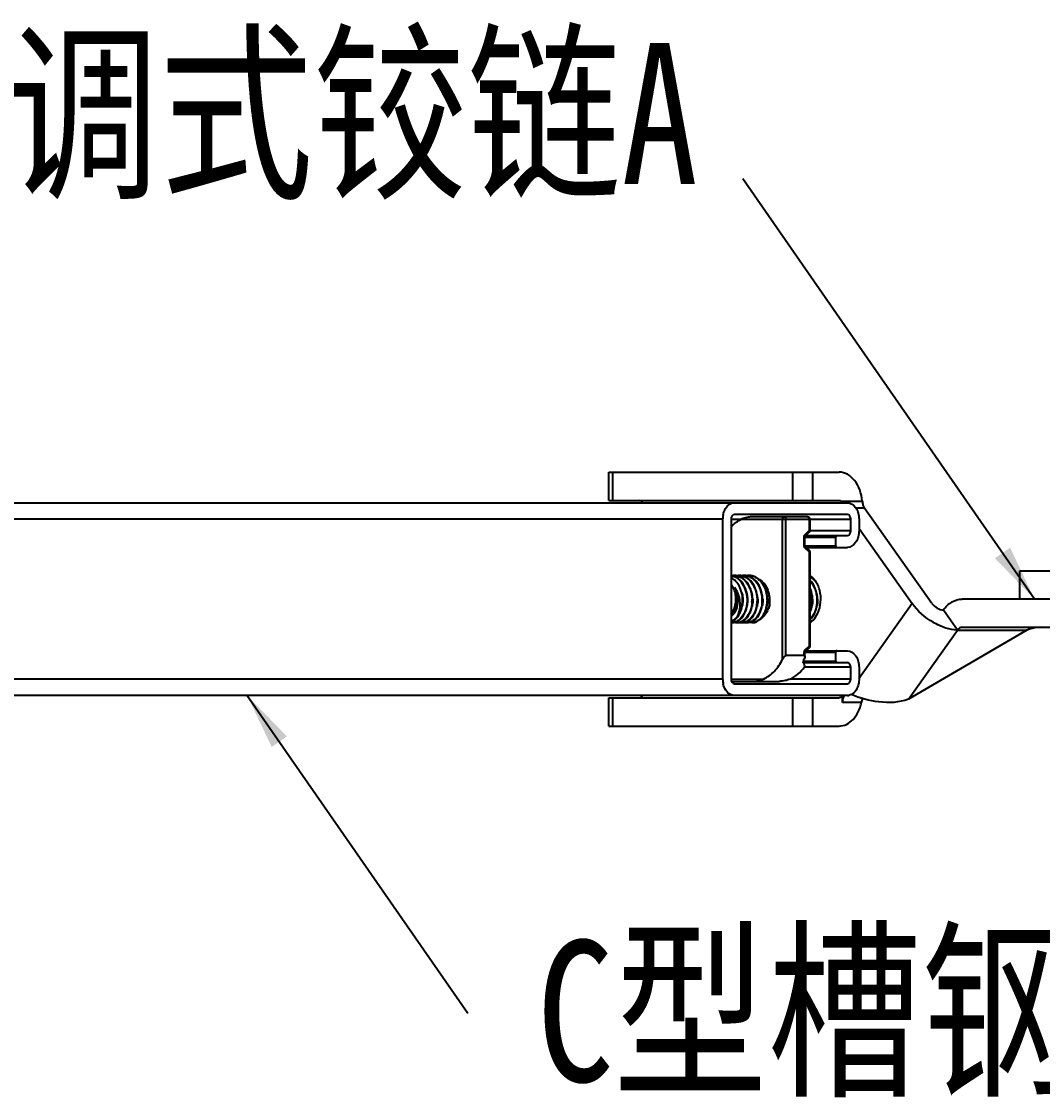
# Model space of a CAD drawing. Extents: x 1036631 to 1215829, y 649019 to 896649.
# Drawn here: x 1143808 to 1145623, y 789340 to 791254 of the extents above; entities that cross this region are included whole.
import ezdxf

# ---------------------------------------------------------------- set-up
doc = ezdxf.new("R2010")
doc.units = 0
doc.header["$LTSCALE"] = 1000
doc.header["$MEASUREMENT"] = 0
doc.styles.get("Standard").update_dxf_attribs({"font": 'gbenor.shx', "bigfont": 'gbcbig.shx'})
doc.dimstyles.get("Standard").update_dxf_attribs({"dimscale": 100, "dimtxt": 3.5, "dimasz": 1, "dimexe": 2.5, "dimexo": 3, "dimgap": 1.5, "dimtad": 1, "dimdec": 0, "dimzin": 0, "dimdsep": 46, "dimtxsty": 'Standard', "dimblk": 'ARCHTICK', "dimcen": 0.09, "dimadec": 0, "dimazin": 0, "dimtfac": 1, "dimtdec": 0, "dimtix": 1, "dimtmove": 2, "dimatfit": 3, "dimfxl": 1, "dimtolj": 1, "dimtzin": 0, "dimarcsym": 0})

# ---------------------------------------------------------------- blocks, each defined once
blk = doc.blocks.new('gfhhrryyfd')
at = {"linetype": 'Continuous'}
for p, q in [((3698115, -1759178.4), (3698524.5, -1759178.4)), ((3698115, -1759228.6), (3698115, -1759178.4)), ((3698122.3, -1759228.6), (3698122.3, -1759178.4)), ((3698441.7, -1759178.4), (3698441.7, -1759228.6)), ((3698477.1, -1759178.4), (3698477.1, -1759228.6)), ((3695796.3, -1759232.7), (3698539.2, -1759232.7)), ((3698115, -1759228.6), (3698524.5, -1759228.6)), ((3698527.8, -1759230), (3698565.6, -1759230)), ((3698539.2, -1759253.7), (3698338.2, -1759253.7)), ((3698468.3, -1759257.8), (3698370.7, -1759257.8)), ((3698554, -1759241.8), (3698569.3, -1759241.8)), ((3698689.6, -1759412), (3698569.3, -1759241.8)), ((3698317.5, -1759262), (3695775.6, -1759262)), ((3698317.5, -1759546.4), (3698317.5, -1759262)), ((3698332.3, -1759262), (3698545.2, -1759262)), ((3698332.3, -1759262), (3698332.3, -1759546.4)), ((3698423.9, -1759511.2), (3698423.9, -1759262)), ((3698429.8, -1759504.6), (3698429.8, -1759262)), ((3698471.2, -1759262), (3698471.2, -1759282.4)), ((3698472.5, -1759262), (3698472.5, -1759283.3)), ((3698545.2, -1759282.9), (3698545.2, -1759262)), ((3698559.9, -1759262), (3698559.9, -1759282.9)), ((3698462.4, -1759293.9), (3698463.6, -1759293.9)), ((3698462.4, -1759308.8), (3698462.4, -1759293.9)), ((3698463.6, -1759308.8), (3698463.6, -1759293.9)), ((3698464.1, -1759292), (3698471.8, -1759284.8)), ((3698464.1, -1759293.8), (3698518.5, -1759293.8)), ((3698464.2, -1759289), (3698471.2, -1759282.4)), ((3698464.9, -1759291.3), (3698539.2, -1759291.3)), ((3698545.2, -1759282.9), (3698472.5, -1759282.9)), ((3698518.5, -1759309.7), (3698518.5, -1759293.8)), ((3698559.9, -1759278.7), (3698654.1, -1759412)), ((3698462.4, -1759308.8), (3698463.6, -1759308.8)), ((3698463.6, -1759309.7), (3698518.5, -1759309.7)), ((3698471.8, -1759317.9), (3698464.1, -1759310.6)), ((3698471.2, -1759320.3), (3698464.2, -1759313.7)), ((3698465.8, -1759312.2), (3698539.2, -1759312.2)), ((3698471.2, -1759320.3), (3698471.2, -1759488.1)), ((3698472.5, -1759319.3), (3698472.5, -1759489.1)), ((3698845.8, -1759354), (3699222.1, -1759354)), ((3698845.8, -1759404.2), (3698845.8, -1759354)), ((3698654.1, -1759412), (3698559.4, -1759546)), ((3698942.3, -1759404.2), (3698743.3, -1759404.2)), ((3698734.9, -1759459.3), (3698709.8, -1759423.8)), ((3698385.8, -1759439.1), (3698385.7, -1759439.2)), ((3698472.5, -1759440.6), (3698472.5, -1759440.6)), ((3698858.1, -1759459.3), (3698647.8, -1759582.5)), ((3698647.8, -1759582.5), (3698734.9, -1759459.3)), ((3698734.9, -1759459.3), (3698858.1, -1759459.3)), ((3698743.3, -1759454.4), (3699180.3, -1759454.4)), ((3698464.2, -1759494.7), (3698471.2, -1759488.1)), ((3698462.4, -1759504.6), (3698429.8, -1759504.6)), ((3698462.4, -1759499.6), (3698463.6, -1759499.6)), ((3698462.4, -1759504.6), (3698462.4, -1759499.6)), ((3698463.6, -1759506.6), (3698463.6, -1759499.6)), ((3698464.1, -1759497.8), (3698471.8, -1759490.5)), ((3698464.1, -1759498.7), (3698518.5, -1759498.7)), ((3698465.8, -1759496.2), (3698539.2, -1759496.2)), ((3698518.5, -1759514.6), (3698518.5, -1759498.7)), ((3698460.4, -1759517.1), (3698539.2, -1759517.1)), ((3698460.6, -1759514.6), (3698518.5, -1759514.6)), ((3698545.2, -1759525.5), (3698463.2, -1759525.5)), ((3698545.2, -1759546.4), (3698545.2, -1759525.5)), ((3698559.9, -1759525.5), (3698559.9, -1759546.4)), ((3698317.5, -1759546.4), (3695775.6, -1759546.4)), ((3698332.3, -1759546.4), (3698390.2, -1759546.4)), ((3698545.2, -1759546.4), (3698437.6, -1759546.4)), ((3698333.1, -1759550.6), (3698418, -1759550.6)), ((3698338.2, -1759554.7), (3698539.2, -1759554.7)), ((3698539.2, -1759575.7), (3695796.3, -1759575.7)), ((3698115, -1759579.8), (3698524.5, -1759579.8)), ((3698115, -1759630), (3698115, -1759579.8)), ((3698122.3, -1759630), (3698122.3, -1759579.8)), ((3698441.7, -1759579.8), (3698441.7, -1759630)), ((3698477.1, -1759579.8), (3698477.1, -1759630)), ((3698530.4, -1759588.2), (3698530.4, -1759575.7)), ((3698564.1, -1759588.2), (3698530.4, -1759588.2)), ((3698115, -1759630), (3698524.5, -1759630))]:
    blk.add_line(p, q, dxfattribs=at)
for points in [[(3698471.8, -1759284.8), (3698472.2, -1759284.3), (3698472.4, -1759283.7), (3698472.5, -1759283.3)], [(3698520.3, -1759291.3), (3698519.4, -1759291.6), (3698518.8, -1759292.5), (3698518.5, -1759293.8)], [(3698518.5, -1759309.7), (3698518.8, -1759310.9), (3698519.4, -1759311.9), (3698520.3, -1759312.2)], [(3698472.5, -1759319.3), (3698472.4, -1759319), (3698472.2, -1759318.3), (3698471.8, -1759317.9)], [(3698471.8, -1759490.5), (3698472.2, -1759490.1), (3698472.4, -1759489.4), (3698472.5, -1759489.1)], [(3698520.3, -1759496.2), (3698519.4, -1759496.5), (3698518.8, -1759497.5), (3698518.5, -1759498.7)], [(3698518.5, -1759514.6), (3698518.8, -1759515.9), (3698519.4, -1759516.8), (3698520.3, -1759517.1)]]:
    blk.add_lwpolyline(points, dxfattribs=at)
for centre, radius, start, end in [((3698358.4, -1759262), 41, 170.8706, 180.0189), ((3698356.8, -1759261.8), 39.3, 168.0323, 170.8417), ((3698468.3, -1759262), 4.18, 0.0008, 89.9997), ((3698382.6, -1759323.8), 69.6, 132.2494, 136.358), ((3698379.7, -1759320.7), 65.4, 129.0927, 132.2364), ((3698330, -1759385.7), 23.3, 80.3751, 84.4432), ((3698321.9, -1759389), 24.8, 63.5744, 65.0891), ((3698321.2, -1759390.1), 26.1, 56.5344, 63.5229), ((3698337.8, -1759385.5), 23.2, 90.0285, 99.7678), ((3698337.8, -1759385.3), 22.9, 87.2551, 89.9991), ((3698338.9, -1759385.5), 23.2, 80.3723, 89.9727), ((3698346.7, -1759385.5), 23.2, 90.0287, 99.7738), ((3698346.7, -1759385.3), 22.9, 87.2555, 89.9991), ((3698347.8, -1759385.5), 23.2, 80.4459, 89.9733), ((3698355.5, -1759385.6), 23.2, 90.0295, 99.8495), ((3698355.5, -1759385.3), 22.9, 87.2568, 89.9994), ((3698356.6, -1759385.5), 23.2, 80.2978, 89.9719), ((3698364.4, -1759385.5), 23.2, 90.0281, 99.7019), ((3698364.4, -1759385.3), 22.9, 87.2538, 89.9988), ((3698351.3, -1759393.5), 32.3, 48.9749, 50.151), ((3698360.1, -1759393.5), 32.3, 48.9047, 50.1545), ((3698361.4, -1759393.3), 32, 48.5808, 51.7009), ((3698470.8, -1759385.4), 23, 85.2522, 85.9354), ((3698315.1, -1759406.4), 46.9, 347.8291, 355.9004), ((3698313.7, -1759406), 48.4, 10.3971, 11.1552), ((3698312.7, -1759406.2), 49.4, 2.295, 10.3772), ((3698302.9, -1759406.2), 58.9, 356.5721, 1.9395), ((3698313.6, -1759406.2), 48.5, 355.8491, 356.9396), ((3698312.6, -1759406.2), 49.4, 356.9521, 2.315), ((3698310.7, -1759406.2), 58.9, 356.5721, 1.9395), ((3698321.7, -1759406.2), 49.2, 2.6208, 12.1431), ((3698321.4, -1759406.2), 49.6, 2.3018, 2.6424), ((3698330.4, -1759406.2), 49.4, 2.3067, 10.3321), ((3698340.3, -1759406), 48.3, 9.9766, 12.3915), ((3698339.2, -1759406.2), 49.4, 2.3016, 9.9623), ((3698348.2, -1759406.2), 49.3, 2.2934, 11.0117), ((3698428, -1759406.2), 49.4, 2.3085, 10.5001), ((3698438, -1759406), 48.2, 10.0474, 12.8466), ((3698436.8, -1759406.2), 49.4, 2.3022, 10.0331), ((3698333.4, -1759427.1), 19, 266.6402, 273.3139), ((3698312.8, -1759415), 26.9, 316.5033, 319.9507), ((3698325, -1759424.8), 21.3, 289.9854, 294.6778), ((3698334.5, -1759426.9), 19.2, 270.0344, 280.5963), ((3698342.3, -1759426.7), 19.3, 257.1575, 269.9363), ((3698342.2, -1759427.1), 18.9, 269.9968, 273.3214), ((3698343.3, -1759426.8), 19.2, 270.0483, 281.6438), ((3698351.1, -1759426.8), 19.2, 258.1912, 269.9496), ((3698351.1, -1759427.1), 19, 270.0016, 273.3105), ((3698352.2, -1759426.8), 19.2, 270.0409, 281.7748), ((3698360, -1759426.8), 19.2, 258.2983, 269.9524), ((3698360, -1759427), 19, 269.9972, 273.3444), ((3698348.6, -1759420), 27, 307.1601, 312.102), ((3698368.8, -1759427), 19, 270.0046, 273.3415), ((3698368.8, -1759426.9), 19.1, 273.3436, 276.9173), ((3698368.8, -1759426.9), 19.2, 276.9162, 277.9113), ((3698356.4, -1759418.8), 28.6, 312.0605, 313.6644), ((3698356, -1759418.4), 29.1, 313.6609, 314.0569), ((3698365.2, -1759418.7), 28.7, 312.4961, 313.7201), ((3698370.9, -1759418.1), 25.8, 302.2044, 303.4513), ((3698370.6, -1759417.6), 26.3, 303.4531, 305.1516), ((3698364.9, -1759418.4), 29.2, 313.7181, 314.1483), ((3698370.2, -1759417.1), 26.9, 305.3027, 306.169), ((3698370, -1759416.9), 27.2, 306.1687, 306.7757), ((3698474.9, -1759426.6), 19.4, 262.6023, 264.1459), ((3698454.8, -1759419.7), 27.4, 310.3317, 310.9122), ((3698456.6, -1759420.8), 30, 302.0027, 307.7253), ((3698467.6, -1759425.9), 20.1, 283.8983, 290.6505), ((3698467.4, -1759425.3), 20.8, 290.6208, 291.4158), ((3698374.8, -1759468.4), 97.4, 331.7354, 333.9434), ((3698358.4, -1759546.4), 41, 179.9811, 189.1294), ((3698356.8, -1759546.6), 39.3, 189.1583, 191.9677), ((3698553.6, -1759588.1), 23.2, 167.7721, 180.0446), ((3698539.2, -1759560.9), 14.8, 270.0315, 280.6139)]:
    blk.add_arc(centre, radius, start, end, dxfattribs=at)
blk.add_ellipse((3698349.4, -1759459.1), major_axis=(-114, 85.2), ratio=0.292406, start_param=3.562723, end_param=3.670193, dxfattribs=at)
for points, knots in [([(3698565.6, -1759230), (3698565, -1759223.1), (3698562.2, -1759210), (3698553.2, -1759193.1), (3698540.3, -1759181.4), (3698529.5, -1759178.4), (3698524.5, -1759178.4)], [0, 0, 0, 0, 0.28821, 0.553531, 0.788229, 1, 1, 1, 1]), ([(3698174.7, -1759232.7), (3698174.5, -1759232.1), (3698173.4, -1759230.1), (3698171.2, -1759228.6), (3698169.6, -1759228.6)], [0, 0, 0, 0, 0.2888, 1, 1, 1, 1]), ([(3698318.3, -1759253.6), (3698319, -1759250.7), (3698321.8, -1759241.3), (3698331.1, -1759232.7), (3698338.2, -1759232.7)], [0, 0, 0, 0, 0.296451, 1, 1, 1, 1]), ([(3698539.2, -1759232.7), (3698544.9, -1759232.7), (3698557.2, -1759241.5), (3698559.9, -1759254.8), (3698559.9, -1759262)], [0, 0, 0, 0, 0.440233, 1, 1, 1, 1]), ([(3698370.7, -1759257.8), (3698369.8, -1759257.8), (3698368, -1759258), (3698364.5, -1759258.3), (3698358.8, -1759259.3), (3698354.1, -1759260.7), (3698351.1, -1759262)], [0, 0, 0, 0, 0.138161, 0.267841, 0.521134, 1, 1, 1, 1]), ([(3698423.9, -1759262), (3698423.9, -1759261), (3698424.3, -1759259.4), (3698425.6, -1759258.1), (3698426.5, -1759257.8), (3698426.9, -1759257.8)], [0, 0, 0, 0, 0.552527, 0.789194, 1, 1, 1, 1]), ([(3698429.8, -1759262), (3698429.8, -1759261), (3698429.4, -1759259.4), (3698428.1, -1759258.1), (3698427.3, -1759257.8), (3698426.9, -1759257.8)], [0, 0, 0, 0, 0.552515, 0.789179, 1, 1, 1, 1]), ([(3698468.3, -1759257.8), (3698468.7, -1759257.8), (3698469.5, -1759258.1), (3698470.8, -1759259.4), (3698471.2, -1759261), (3698471.2, -1759262)], [0, 0, 0, 0, 0.210821, 0.447485, 1, 1, 1, 1]), ([(3698338.5, -1759269.9), (3698339.5, -1759269.1), (3698343.4, -1759266.1), (3698347.8, -1759263.5), (3698351.1, -1759262)], [0, 0, 0, 0, 0.256773, 1, 1, 1, 1]), ([(3698462.8, -1759291.3), (3698462.9, -1759291.1), (3698463.2, -1759290.2), (3698463.7, -1759289.4), (3698464.2, -1759289)], [0, 0, 0, 0, 0.265871, 1, 1, 1, 1]), ([(3698464.1, -1759292), (3698464, -1759292.2), (3698463.7, -1759292.8), (3698463.6, -1759293.4), (3698463.6, -1759293.9)], [0, 0, 0, 0, 0.30582, 1, 1, 1, 1]), ([(3698464.2, -1759289), (3698464.3, -1759289.2), (3698464.6, -1759289.9), (3698464.7, -1759290.8), (3698464.5, -1759291.3)], [0, 0, 0, 0, 0.286288, 1, 1, 1, 1]), ([(3698472.5, -1759283.3), (3698472.5, -1759283.1), (3698472, -1759282.7), (3698471.5, -1759282.5), (3698471.2, -1759282.4)], [0, 0, 0, 0, 0.344146, 1, 1, 1, 1]), ([(3698471.2, -1759282.4), (3698471.4, -1759282.6), (3698471.7, -1759283), (3698472.2, -1759283.8), (3698472.1, -1759284.5), (3698471.8, -1759284.8)], [0, 0, 0, 0, 0.333929, 0.607776, 1, 1, 1, 1]), ([(3698559.9, -1759282.9), (3698559.9, -1759290.1), (3698557.2, -1759303.5), (3698544.9, -1759312.2), (3698539.2, -1759312.2)], [0, 0, 0, 0, 0.559767, 1, 1, 1, 1]), ([(3698463.1, -1759312.2), (3698463, -1759312), (3698462.5, -1759310.9), (3698462.4, -1759309.7), (3698462.4, -1759308.8)], [0, 0, 0, 0, 0.240525, 1, 1, 1, 1]), ([(3698463.6, -1759308.8), (3698463.6, -1759309.2), (3698463.7, -1759309.9), (3698464, -1759310.5), (3698464.1, -1759310.6)], [0, 0, 0, 0, 0.694252, 1, 1, 1, 1]), ([(3698464.6, -1759312.2), (3698464.6, -1759312), (3698464.6, -1759311.5), (3698464.4, -1759310.9), (3698464.1, -1759310.6)], [0, 0, 0, 0, 0.28225, 1, 1, 1, 1]), ([(3698464.2, -1759313.7), (3698464.3, -1759313.5), (3698464.5, -1759313.1), (3698464.6, -1759312.6), (3698464.6, -1759312.2)], [0, 0, 0, 0, 0.268193, 1, 1, 1, 1]), ([(3698471.8, -1759317.9), (3698472.1, -1759318.1), (3698472.2, -1759318.9), (3698471.7, -1759319.6), (3698471.4, -1759320.1), (3698471.2, -1759320.3)], [0, 0, 0, 0, 0.392224, 0.666072, 1, 1, 1, 1]), ([(3698471.2, -1759320.3), (3698471.5, -1759320.2), (3698472, -1759319.9), (3698472.5, -1759319.5), (3698472.5, -1759319.3)], [0, 0, 0, 0, 0.655854, 1, 1, 1, 1]), ([(3698332.3, -1759362.6), (3698336.1, -1759363.2), (3698344, -1759366.5), (3698353, -1759376.3), (3698359, -1759389.3), (3698360.5, -1759399.2), (3698360.7, -1759404.2)], [0, 0, 0, 0, 0.215505, 0.454836, 0.719949, 1, 1, 1, 1]), ([(3698352.9, -1759404.2), (3698352.6, -1759396.9), (3698349.7, -1759383.3), (3698340.9, -1759371.9), (3698335.6, -1759368.4)], [0, 0, 0, 0, 0.532671, 1, 1, 1, 1]), ([(3698338.9, -1759362.4), (3698342.9, -1759362.6), (3698351.4, -1759365.4), (3698361.2, -1759375.1), (3698367.7, -1759388.6), (3698369.4, -1759398.9), (3698369.6, -1759404.2)], [0, 0, 0, 0, 0.214467, 0.452313, 0.717875, 1, 1, 1, 1]), ([(3698361.8, -1759404.2), (3698361.7, -1759400.2), (3698360.6, -1759392.4), (3698355.8, -1759378.6), (3698348.7, -1759369.7), (3698342.8, -1759366.1)], [0, 0, 0, 0, 0.271371, 0.533962, 1, 1, 1, 1]), ([(3698347.8, -1759362.4), (3698351.8, -1759362.6), (3698360.2, -1759365.4), (3698370.1, -1759375.1), (3698376.6, -1759388.6), (3698378.3, -1759398.9), (3698378.5, -1759404.2)], [0, 0, 0, 0, 0.21447, 0.452312, 0.717875, 1, 1, 1, 1]), ([(3698370.7, -1759404.2), (3698370.6, -1759400.2), (3698369.5, -1759392.4), (3698364.6, -1759378.6), (3698357.5, -1759369.7), (3698351.7, -1759366.1)], [0, 0, 0, 0, 0.271375, 0.53397, 1, 1, 1, 1]), ([(3698379.6, -1759404.2), (3698379.4, -1759399.7), (3698378.1, -1759390.9), (3698373.3, -1759379), (3698366, -1759369.4), (3698359.5, -1759365.2), (3698356.1, -1759363.9)], [0, 0, 0, 0, 0.274983, 0.538444, 0.780702, 1, 1, 1, 1]), ([(3698356.6, -1759362.4), (3698359.3, -1759362.5), (3698364.9, -1759363.8), (3698369.8, -1759366.9), (3698372, -1759368.7)], [0, 0, 0, 0, 0.48565, 1, 1, 1, 1]), ([(3698373.7, -1759369.2), (3698371.8, -1759367.6), (3698367.7, -1759364.7), (3698362.9, -1759363.1), (3698360.5, -1759362.7)], [0, 0, 0, 0, 0.514229, 1, 1, 1, 1]), ([(3698381.3, -1759368.2), (3698379, -1759366.4), (3698374, -1759363.4), (3698368.3, -1759362.4), (3698365.5, -1759362.4)], [0, 0, 0, 0, 0.513461, 1, 1, 1, 1]), ([(3698365.5, -1759362.4), (3698368.2, -1759362.5), (3698373.8, -1759363.8), (3698378.6, -1759366.9), (3698380.8, -1759368.7)], [0, 0, 0, 0, 0.485653, 1, 1, 1, 1]), ([(3698372.5, -1759369.1), (3698377.1, -1759373.2), (3698384.5, -1759384.4), (3698387.1, -1759397.4), (3698387.3, -1759404.2)], [0, 0, 0, 0, 0.474878, 1, 1, 1, 1]), ([(3698388.4, -1759404.2), (3698388.2, -1759397.4), (3698385.6, -1759384.5), (3698378.3, -1759373.3), (3698373.7, -1759369.2)], [0, 0, 0, 0, 0.524911, 1, 1, 1, 1]), ([(3698381.4, -1759369.2), (3698382, -1759369.7), (3698384.5, -1759372), (3698386.6, -1759374.7), (3698388, -1759376.9)], [0, 0, 0, 0, 0.24222, 1, 1, 1, 1]), ([(3698391.9, -1759381.8), (3698391.3, -1759380.6), (3698388.8, -1759376), (3698385.5, -1759371.8), (3698382.6, -1759369.3)], [0, 0, 0, 0, 0.261995, 1, 1, 1, 1]), ([(3698382.7, -1759369.4), (3698389.7, -1759373.2), (3698397.5, -1759384.7), (3698401.1, -1759401.6), (3698401, -1759411.1), (3698400.4, -1759415.8)], [0, 0, 0, 0, 0.458247, 0.725794, 1, 1, 1, 1]), ([(3698481.5, -1759370.4), (3698480.8, -1759369.6), (3698478.2, -1759366.4), (3698475.1, -1759363.7), (3698472.5, -1759362.1)], [0, 0, 0, 0, 0.261524, 1, 1, 1, 1]), ([(3698472.5, -1759364.8), (3698473.6, -1759365.4), (3698478.5, -1759368.2), (3698482.4, -1759372.3), (3698484.8, -1759375.8)], [0, 0, 0, 0, 0.2375, 1, 1, 1, 1]), ([(3698486, -1759404.2), (3698485.8, -1759397.8), (3698483.4, -1759385.4), (3698476.7, -1759374.5), (3698472.5, -1759370.4)], [0, 0, 0, 0, 0.522651, 1, 1, 1, 1]), ([(3698472.5, -1759371.5), (3698474.4, -1759373.5), (3698481.5, -1759383), (3698484.6, -1759395.2), (3698484.9, -1759404.2)], [0, 0, 0, 0, 0.234346, 1, 1, 1, 1]), ([(3698475, -1759444.6), (3698485.1, -1759436.7), (3698493.4, -1759415.3), (3698491.2, -1759388.8), (3698485.5, -1759375.7), (3698481.5, -1759370.4)], [0, 0, 0, 0, 0.482028, 0.751377, 1, 1, 1, 1]), ([(3698481.5, -1759370.4), (3698481.1, -1759370), (3698479.5, -1759368.5), (3698477.7, -1759367.2), (3698476.3, -1759366.3)], [0, 0, 0, 0, 0.255821, 1, 1, 1, 1]), ([(3698341.1, -1759404.2), (3698341.1, -1759401.7), (3698340.4, -1759392.5), (3698336.8, -1759383.2), (3698332.3, -1759378.1)], [0, 0, 0, 0, 0.26712, 1, 1, 1, 1]), ([(3698338.5, -1759383.3), (3698340.9, -1759387.5), (3698344.3, -1759397.1), (3698344.7, -1759412), (3698341, -1759425.6), (3698335.5, -1759432.9), (3698332.3, -1759435.4)], [0, 0, 0, 0, 0.260662, 0.529454, 0.781926, 1, 1, 1, 1]), ([(3698344.3, -1759433.8), (3698346, -1759430), (3698348.4, -1759421.5), (3698348.9, -1759403.8), (3698344.1, -1759390.2), (3698338.5, -1759383.3)], [0, 0, 0, 0, 0.237444, 0.494066, 1, 1, 1, 1]), ([(3698343.4, -1759404.2), (3698343.4, -1759402.3), (3698343, -1759395.1), (3698341, -1759388), (3698338.5, -1759383.3)], [0, 0, 0, 0, 0.258787, 1, 1, 1, 1]), ([(3698351.2, -1759392.4), (3698351.5, -1759393.3), (3698352.5, -1759397.2), (3698353, -1759401.2), (3698353.1, -1759404.2)], [0, 0, 0, 0, 0.247978, 1, 1, 1, 1]), ([(3698388, -1759376.9), (3698389.2, -1759378.8), (3698393.9, -1759387.2), (3698395.9, -1759396.9), (3698396.2, -1759404.2)], [0, 0, 0, 0, 0.239817, 1, 1, 1, 1]), ([(3698397.3, -1759404.2), (3698397.2, -1759402.2), (3698396.6, -1759394.5), (3698394.4, -1759386.9), (3698391.9, -1759381.8)], [0, 0, 0, 0, 0.255492, 1, 1, 1, 1]), ([(3698477.1, -1759404.2), (3698477.1, -1759402.4), (3698476.5, -1759395.3), (3698474.6, -1759388.2), (3698472.5, -1759383.3)], [0, 0, 0, 0, 0.254579, 1, 1, 1, 1]), ([(3698472.6, -1759386.3), (3698473.1, -1759387.7), (3698475, -1759393.5), (3698475.9, -1759399.6), (3698476, -1759404.2)], [0, 0, 0, 0, 0.246186, 1, 1, 1, 1]), ([(3698332.3, -1759430.3), (3698333.7, -1759428.7), (3698339, -1759421), (3698341.1, -1759411.3), (3698341.1, -1759404.2)], [0, 0, 0, 0, 0.232041, 1, 1, 1, 1]), ([(3698333.4, -1759432.3), (3698335, -1759430.6), (3698341, -1759422.5), (3698343.4, -1759412), (3698343.4, -1759404.2)], [0, 0, 0, 0, 0.230765, 1, 1, 1, 1]), ([(3698360.7, -1759404.2), (3698360.9, -1759409.4), (3698359.9, -1759419.6), (3698354.6, -1759433), (3698347.1, -1759441.5), (3698340, -1759445.1), (3698336.3, -1759445.9), (3698334.5, -1759446)], [0, 0, 0, 0, 0.29127, 0.559748, 0.793564, 0.899144, 1, 1, 1, 1]), ([(3698342.8, -1759444.2), (3698345.4, -1759442.9), (3698350.6, -1759439.2), (3698356.4, -1759431.1), (3698360.3, -1759421), (3698361.5, -1759413.6), (3698361.7, -1759409.7)], [0, 0, 0, 0, 0.214288, 0.453771, 0.717963, 1, 1, 1, 1]), ([(3698369.5, -1759409.7), (3698369.2, -1759414.4), (3698367.6, -1759423.4), (3698362, -1759435.1), (3698353.7, -1759443.4), (3698346.7, -1759445.8), (3698343.3, -1759446)], [0, 0, 0, 0, 0.291869, 0.558505, 0.79223, 1, 1, 1, 1]), ([(3698344.3, -1759433.8), (3698345.7, -1759431.8), (3698350.9, -1759422.8), (3698353, -1759412.1), (3698352.9, -1759404.2)], [0, 0, 0, 0, 0.235642, 1, 1, 1, 1]), ([(3698345, -1759434.4), (3698346.4, -1759432.3), (3698351.5, -1759423.1), (3698353.2, -1759412.2), (3698352.9, -1759404.2)], [0, 0, 0, 0, 0.232823, 1, 1, 1, 1]), ([(3698353.1, -1759404.2), (3698353.2, -1759405.3), (3698353.2, -1759409.5), (3698352.7, -1759413.7), (3698352, -1759416.7)], [0, 0, 0, 0, 0.253883, 1, 1, 1, 1]), ([(3698357.9, -1759440), (3698360, -1759438), (3698368.2, -1759427.9), (3698371, -1759414.2), (3698370.7, -1759404.2)], [0, 0, 0, 0, 0.224451, 1, 1, 1, 1]), ([(3698378.5, -1759404.2), (3698378.7, -1759411.5), (3698376.8, -1759425.3), (3698369.1, -1759437.4), (3698364.1, -1759441.3)], [0, 0, 0, 0, 0.538365, 1, 1, 1, 1]), ([(3698366.7, -1759440), (3698368.9, -1759438.1), (3698377.1, -1759428), (3698379.9, -1759414.2), (3698379.6, -1759404.2)], [0, 0, 0, 0, 0.224342, 1, 1, 1, 1]), ([(3698370.9, -1759404.2), (3698370.9, -1759405.3), (3698371, -1759409.8), (3698370.4, -1759414.3), (3698369.6, -1759417.5)], [0, 0, 0, 0, 0.254333, 1, 1, 1, 1]), ([(3698387.3, -1759404.2), (3698387.4, -1759407.6), (3698386.8, -1759419.9), (3698382, -1759432.5), (3698375.6, -1759438.9)], [0, 0, 0, 0, 0.273251, 1, 1, 1, 1]), ([(3698376.3, -1759439.3), (3698378.3, -1759437.4), (3698386.1, -1759427.3), (3698388.8, -1759413.9), (3698388.4, -1759404.2)], [0, 0, 0, 0, 0.225526, 1, 1, 1, 1]), ([(3698379.8, -1759404.2), (3698379.8, -1759405.3), (3698379.8, -1759409.7), (3698379.3, -1759414.2), (3698378.5, -1759417.4)], [0, 0, 0, 0, 0.254251, 1, 1, 1, 1]), ([(3698388.6, -1759404.2), (3698388.7, -1759405.3), (3698388.7, -1759409.5), (3698388.2, -1759413.8), (3698387.5, -1759416.9)], [0, 0, 0, 0, 0.253963, 1, 1, 1, 1]), ([(3698396.2, -1759404.2), (3698396.3, -1759406.9), (3698395.9, -1759417.1), (3698392.9, -1759427.3), (3698388.8, -1759433.6)], [0, 0, 0, 0, 0.265033, 1, 1, 1, 1]), ([(3698392.4, -1759429), (3698393.3, -1759427.2), (3698396.4, -1759419.3), (3698397.5, -1759410.6), (3698397.3, -1759404.2)], [0, 0, 0, 0, 0.238711, 1, 1, 1, 1]), ([(3698397.5, -1759404.2), (3698397.5, -1759405.3), (3698397.6, -1759409.6), (3698397, -1759413.9), (3698396.3, -1759417)], [0, 0, 0, 0, 0.254029, 1, 1, 1, 1]), ([(3698472.5, -1759428.4), (3698473.4, -1759426.6), (3698476.3, -1759418.9), (3698477.4, -1759410.5), (3698477.1, -1759404.2)], [0, 0, 0, 0, 0.239221, 1, 1, 1, 1]), ([(3698476, -1759404.2), (3698476.1, -1759406.1), (3698476, -1759413.5), (3698474.5, -1759420.8), (3698472.5, -1759425.9)], [0, 0, 0, 0, 0.257702, 1, 1, 1, 1]), ([(3698484.9, -1759404.2), (3698485, -1759407.7), (3698484.4, -1759420.3), (3698479.2, -1759433.3), (3698472.5, -1759439.6)], [0, 0, 0, 0, 0.274679, 1, 1, 1, 1]), ([(3698472.7, -1759440.4), (3698474.9, -1759438.5), (3698483.5, -1759428.3), (3698486.4, -1759414.4), (3698486, -1759404.2)], [0, 0, 0, 0, 0.223674, 1, 1, 1, 1]), ([(3698477.3, -1759404.2), (3698477.4, -1759405.2), (3698477.4, -1759409.4), (3698476.9, -1759413.6), (3698476.2, -1759416.6)], [0, 0, 0, 0, 0.253826, 1, 1, 1, 1]), ([(3698486.2, -1759404.2), (3698486.2, -1759405.2), (3698486.3, -1759409.3), (3698485.8, -1759413.4), (3698485.2, -1759416.4)], [0, 0, 0, 0, 0.253702, 1, 1, 1, 1]), ([(3698734.9, -1759459.3), (3698727.9, -1759459.3), (3698712.7, -1759456.1), (3698683.6, -1759442.5), (3698663.8, -1759425.6), (3698654.1, -1759412)], [0, 0, 0, 0, 0.218267, 0.476674, 1, 1, 1, 1]), ([(3698689.6, -1759412), (3698692, -1759415.4), (3698698.2, -1759420.6), (3698706, -1759423.8), (3698709.8, -1759423.8)], [0, 0, 0, 0, 0.525314, 1, 1, 1, 1]), ([(3698709.8, -1759423.8), (3698713.9, -1759418), (3698723.5, -1759408.2), (3698737, -1759404.2), (3698743.3, -1759404.2)], [0, 0, 0, 0, 0.528923, 1, 1, 1, 1]), ([(3698385.2, -1759439.3), (3698385.9, -1759438.6), (3698388.8, -1759435.5), (3698391.1, -1759431.9), (3698392.4, -1759429)], [0, 0, 0, 0, 0.237637, 1, 1, 1, 1]), ([(3698400.4, -1759415.8), (3698399.7, -1759418.2), (3698396.9, -1759426.7), (3698391.6, -1759434.8), (3698386.3, -1759438.7)], [0, 0, 0, 0, 0.272049, 1, 1, 1, 1]), ([(3698344.3, -1759433.8), (3698343.5, -1759435), (3698340.3, -1759439.3), (3698335.9, -1759442.9), (3698332.3, -1759444.4)], [0, 0, 0, 0, 0.270045, 1, 1, 1, 1]), ([(3698333.9, -1759444.2), (3698334.4, -1759443.9), (3698336.7, -1759442.8), (3698338.8, -1759441.2), (3698340.2, -1759440)], [0, 0, 0, 0, 0.242283, 1, 1, 1, 1]), ([(3698340.2, -1759440), (3698340.6, -1759439.6), (3698342.4, -1759437.8), (3698343.9, -1759435.9), (3698345, -1759434.4)], [0, 0, 0, 0, 0.242115, 1, 1, 1, 1]), ([(3698351.6, -1759444.2), (3698352.2, -1759443.9), (3698354.4, -1759442.8), (3698356.5, -1759441.2), (3698357.9, -1759440)], [0, 0, 0, 0, 0.242295, 1, 1, 1, 1]), ([(3698364.1, -1759441.3), (3698362.4, -1759442.6), (3698358.6, -1759444.9), (3698354.3, -1759445.9), (3698352.2, -1759446)], [0, 0, 0, 0, 0.514497, 1, 1, 1, 1]), ([(3698356.1, -1759445.6), (3698356.9, -1759445.5), (3698360, -1759444.6), (3698362.9, -1759443), (3698364.9, -1759441.5)], [0, 0, 0, 0, 0.242284, 1, 1, 1, 1]), ([(3698370.2, -1759443.2), (3698369.4, -1759443.6), (3698366.6, -1759445), (3698363.4, -1759445.8), (3698361.1, -1759446)], [0, 0, 0, 0, 0.258417, 1, 1, 1, 1]), ([(3698361.1, -1759446), (3698361.9, -1759446), (3698365.4, -1759445.8), (3698368.8, -1759444.6), (3698371.1, -1759443.3)], [0, 0, 0, 0, 0.245448, 1, 1, 1, 1]), ([(3698370, -1759446), (3698372.5, -1759446), (3698378, -1759444.9), (3698382.5, -1759441.8), (3698384.6, -1759439.9)], [0, 0, 0, 0, 0.481421, 1, 1, 1, 1]), ([(3698375.6, -1759438.9), (3698375.2, -1759439.3), (3698373.5, -1759440.9), (3698371.6, -1759442.3), (3698370.2, -1759443.2)], [0, 0, 0, 0, 0.25833, 1, 1, 1, 1]), ([(3698371.1, -1759443.3), (3698371.5, -1759443.1), (3698373.1, -1759442.1), (3698374.5, -1759441), (3698375.6, -1759440)], [0, 0, 0, 0, 0.244047, 1, 1, 1, 1]), ([(3698381.5, -1759441.5), (3698380.7, -1759442.1), (3698377.7, -1759444.2), (3698374.1, -1759445.5), (3698371.5, -1759445.8)], [0, 0, 0, 0, 0.261685, 1, 1, 1, 1]), ([(3698388.8, -1759433.6), (3698388.5, -1759434.1), (3698387.2, -1759435.9), (3698385.7, -1759437.7), (3698384.5, -1759438.9)], [0, 0, 0, 0, 0.257465, 1, 1, 1, 1]), ([(3698743.3, -1759454.4), (3698742.5, -1759454.4), (3698739.2, -1759454.8), (3698736.4, -1759457.2), (3698734.9, -1759459.3)], [0, 0, 0, 0, 0.234763, 1, 1, 1, 1]), ([(3698884.6, -1759454.4), (3698882.3, -1759454.4), (3698873.3, -1759454.8), (3698864.4, -1759456.9), (3698858.1, -1759459.3)], [0, 0, 0, 0, 0.253333, 1, 1, 1, 1]), ([(3698472.5, -1759489.1), (3698472.5, -1759488.9), (3698472, -1759488.5), (3698471.5, -1759488.3), (3698471.2, -1759488.1)], [0, 0, 0, 0, 0.344146, 1, 1, 1, 1]), ([(3698471.2, -1759488.1), (3698471.4, -1759488.3), (3698471.7, -1759488.8), (3698472.2, -1759489.5), (3698472.1, -1759490.3), (3698471.8, -1759490.5)], [0, 0, 0, 0, 0.333929, 0.607776, 1, 1, 1, 1]), ([(3698423.9, -1759511.2), (3698424.6, -1759509.8), (3698425.9, -1759507.8), (3698427.8, -1759505.6), (3698429.1, -1759504.6), (3698429.8, -1759504.6)], [0, 0, 0, 0, 0.508644, 0.771516, 1, 1, 1, 1]), ([(3698462.4, -1759499.6), (3698462.4, -1759499.3), (3698462.4, -1759498.1), (3698462.7, -1759497), (3698463.1, -1759496.2)], [0, 0, 0, 0, 0.258297, 1, 1, 1, 1]), ([(3698462.4, -1759504.6), (3698462.6, -1759504.6), (3698463, -1759504.7), (3698463.5, -1759505.5), (3698463.6, -1759506.2), (3698463.6, -1759506.6)], [0, 0, 0, 0, 0.239055, 0.472377, 1, 1, 1, 1]), ([(3698463.6, -1759506.6), (3698463.6, -1759507), (3698463.4, -1759508.6), (3698462.9, -1759510.1), (3698462.4, -1759511.2)], [0, 0, 0, 0, 0.232638, 1, 1, 1, 1]), ([(3698464.1, -1759497.8), (3698464, -1759497.9), (3698463.7, -1759498.5), (3698463.6, -1759499.2), (3698463.6, -1759499.6)], [0, 0, 0, 0, 0.30582, 1, 1, 1, 1]), ([(3698464.6, -1759496.2), (3698464.6, -1759496.4), (3698464.6, -1759496.9), (3698464.4, -1759497.5), (3698464.1, -1759497.8)], [0, 0, 0, 0, 0.28225, 1, 1, 1, 1]), ([(3698464.2, -1759494.7), (3698464.3, -1759494.9), (3698464.5, -1759495.3), (3698464.6, -1759495.8), (3698464.6, -1759496.2)], [0, 0, 0, 0, 0.268193, 1, 1, 1, 1]), ([(3698539.2, -1759496.2), (3698544.9, -1759496.2), (3698557.2, -1759504.9), (3698559.9, -1759518.3), (3698559.9, -1759525.5)], [0, 0, 0, 0, 0.440233, 1, 1, 1, 1]), ([(3698390.2, -1759546.4), (3698397.3, -1759543.2), (3698410.9, -1759533), (3698420.1, -1759519), (3698423.9, -1759511.2)], [0, 0, 0, 0, 0.471513, 1, 1, 1, 1]), ([(3698437.6, -1759546.4), (3698442.5, -1759544.2), (3698452.1, -1759537.9), (3698459.7, -1759529.4), (3698463.2, -1759524.7)], [0, 0, 0, 0, 0.479966, 1, 1, 1, 1]), ([(3698460.6, -1759514.5), (3698460.6, -1759514.7), (3698460.4, -1759515.1), (3698460.3, -1759515.6), (3698460.4, -1759515.9)], [0, 0, 0, 0, 0.298769, 1, 1, 1, 1]), ([(3698463.6, -1759523.3), (3698463.7, -1759523.4), (3698463.7, -1759523.9), (3698463.4, -1759524.4), (3698463.2, -1759524.7)], [0, 0, 0, 0, 0.200734, 1, 1, 1, 1]), ([(3698376.6, -1759550.6), (3698376.2, -1759550.6), (3698378.4, -1759550.3), (3698379.2, -1759550.1), (3698381.1, -1759549.8), (3698382.7, -1759549.3), (3698384.5, -1759548.7), (3698387, -1759547.8), (3698389, -1759547), (3698390.2, -1759546.4)], [0, 0, 0, 0, 0.078745, 0.19228, 0.31189, 0.436571, 0.566746, 0.703259, 1, 1, 1, 1]), ([(3698437.6, -1759546.4), (3698434.6, -1759547.7), (3698429.9, -1759549.1), (3698424.2, -1759550.1), (3698420.7, -1759550.4), (3698418.9, -1759550.6), (3698418, -1759550.6)], [0, 0, 0, 0, 0.478872, 0.732167, 0.861849, 1, 1, 1, 1]), ([(3698559.9, -1759546.4), (3698559.9, -1759549.3), (3698558.9, -1759559.6), (3698553.1, -1759570.3), (3698546.4, -1759573.8)], [0, 0, 0, 0, 0.281355, 1, 1, 1, 1]), ([(3698338.2, -1759575.7), (3698335.9, -1759575.7), (3698325.8, -1759573.2), (3698320, -1759562.5), (3698318.3, -1759554.8)], [0, 0, 0, 0, 0.221136, 1, 1, 1, 1]), ([(3698169.6, -1759579.8), (3698170.1, -1759579.8), (3698172.4, -1759579.4), (3698174.1, -1759577.3), (3698174.7, -1759575.7)], [0, 0, 0, 0, 0.22722, 1, 1, 1, 1]), ([(3698529.6, -1759575.7), (3698529.3, -1759576.3), (3698528.3, -1759578.3), (3698526.1, -1759579.8), (3698524.5, -1759579.8)], [0, 0, 0, 0, 0.2888, 1, 1, 1, 1]), ([(3698530.9, -1759583.2), (3698531.1, -1759582.5), (3698531.8, -1759579.8), (3698533.1, -1759577.2), (3698534.4, -1759575.6)], [0, 0, 0, 0, 0.263866, 1, 1, 1, 1]), ([(3698647.8, -1759582.5), (3698631.2, -1759588.5), (3698595.2, -1759590), (3698561.6, -1759580.6), (3698546.1, -1759573.7)], [0, 0, 0, 0, 0.510211, 1, 1, 1, 1]), ([(3698524.5, -1759630), (3698528.9, -1759630), (3698538.3, -1759627.8), (3698550.2, -1759618.5), (3698559.3, -1759604.9), (3698562.9, -1759594), (3698564.1, -1759588.2)], [0, 0, 0, 0, 0.215862, 0.450689, 0.713102, 1, 1, 1, 1])]:
    blk.add_open_spline(points, degree=3, knots=knots, dxfattribs=at)
for points in [[(3698524.5, -1759228.6), (3698525.7, -1759228.6), (3698526.9, -1759229.2), (3698527.8, -1759230)], [(3698529.7, -1759232.7), (3698529.2, -1759231.7), (3698528.6, -1759230.8), (3698527.8, -1759230)], [(3698565.6, -1759230), (3698565.8, -1759232.3), (3698566.2, -1759234.7), (3698566.9, -1759236.9)], [(3698566.9, -1759236.9), (3698567.5, -1759238.7), (3698568.3, -1759240.3), (3698569.3, -1759241.8)], [(3698338.2, -1759253.7), (3698334.8, -1759253.7), (3698332.3, -1759258.6), (3698332.3, -1759262)], [(3698545.2, -1759262), (3698545.2, -1759258.6), (3698542.7, -1759253.7), (3698539.2, -1759253.7)], [(3698462.4, -1759293.9), (3698462.4, -1759293), (3698462.5, -1759292.1), (3698462.8, -1759291.3)], [(3698464.5, -1759291.3), (3698464.5, -1759291.6), (3698464.3, -1759291.8), (3698464.1, -1759292)], [(3698539.2, -1759291.3), (3698542.7, -1759291.3), (3698545.2, -1759286.3), (3698545.2, -1759282.9)], [(3698464.2, -1759313.7), (3698463.8, -1759313.3), (3698463.4, -1759312.8), (3698463.1, -1759312.2)], [(3698338.4, -1759363.9), (3698336.9, -1759363.4), (3698335.4, -1759363), (3698333.9, -1759362.7)], [(3698342.8, -1759366.1), (3698341.4, -1759365.2), (3698339.9, -1759364.5), (3698338.4, -1759363.9)], [(3698347.2, -1759363.9), (3698345.8, -1759363.4), (3698344.3, -1759363), (3698342.8, -1759362.7)], [(3698351.7, -1759366.1), (3698350.3, -1759365.2), (3698348.8, -1759364.5), (3698347.2, -1759363.9)], [(3698356.1, -1759363.9), (3698354.7, -1759363.4), (3698353.1, -1759363), (3698351.6, -1759362.7)], [(3698476.3, -1759366.3), (3698475.1, -1759365.5), (3698473.8, -1759364.9), (3698472.5, -1759364.3)], [(3698338, -1759445.7), (3698339.6, -1759445.4), (3698341.2, -1759444.9), (3698342.8, -1759444.2)], [(3698347.2, -1759445.6), (3698348.7, -1759445.3), (3698350.2, -1759444.8), (3698351.6, -1759444.2)], [(3698384.5, -1759438.9), (3698383.6, -1759439.8), (3698382.6, -1759440.7), (3698381.5, -1759441.5)], [(3698476, -1759443.5), (3698474.8, -1759444.1), (3698473.7, -1759444.6), (3698472.5, -1759445)], [(3698463.1, -1759496.2), (3698463.4, -1759495.6), (3698463.8, -1759495.1), (3698464.2, -1759494.7)], [(3698545.2, -1759525.5), (3698545.2, -1759522.1), (3698542.7, -1759517.1), (3698539.2, -1759517.1)], [(3698332.3, -1759546.4), (3698332.3, -1759549.8), (3698334.8, -1759554.7), (3698338.2, -1759554.7)], [(3698539.2, -1759554.7), (3698542.7, -1759554.7), (3698545.2, -1759549.8), (3698545.2, -1759546.4)], [(3698546.4, -1759573.8), (3698545, -1759574.6), (3698543.5, -1759575.1), (3698541.9, -1759575.4)], [(3698566.4, -1759581.1), (3698565.4, -1759583.4), (3698564.6, -1759585.7), (3698564.1, -1759588.2)]]:
    blk.add_open_spline(points, degree=3, dxfattribs=at)
at = {"char_height": 250.906, "attachment_point": 1}
for s, insert in [('{\\fSimSun|b0|i0|c134|p2;\\W0.8;可调式铰链A}', (3696768.1, -1758415)), ('{\\fSimSun|b0|i0|c134|p2;\\W0.8;C型槽钢}', (3697986.8, -1760011.5))]:
    blk.add_mtext(s, dxfattribs=dict(at, insert=insert))
for points in [[(3698872, -1759404.2), (3698353, -1758656.6)], [(3697472, -1759575.7), (3697864.3, -1760141.1)]]:
    blk.add_leader(points, dimstyle='Standard', override={"dimgap": 20, "dimtad": 0})

msp = doc.modelspace()

# ---------------------------------------------------------------- block references
at = {"lineweight": -3, "xscale": 0.9999959487468004, "yscale": 0.999995949678123, "zscale": 0.9999959495959999}
msp.add_blockref('gfhhrryyfd', (-2553248, 2549623.7), dxfattribs=at)

doc.saveas('drawing.dxf')
